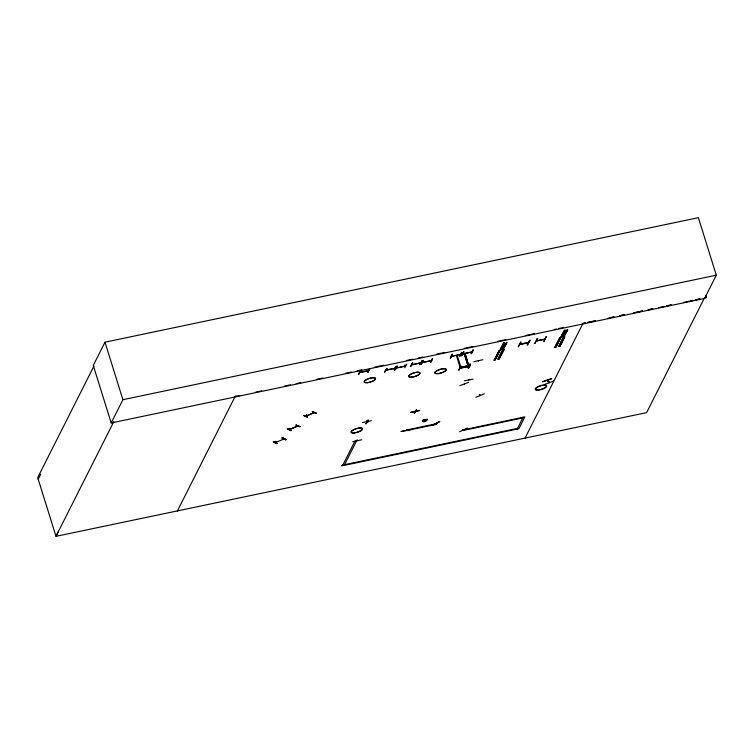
<?xml version="1.0" encoding="UTF-8"?>
<svg xmlns="http://www.w3.org/2000/svg" width="754" height="754" viewBox="0 0 754 754"><rect width="100%" height="100%" fill="white"/><g stroke="black" fill="none" stroke-linecap="round" stroke-linejoin="round"><path stroke-width="1.13" d="M277.274 443.427L273.551 441.571L276.925 443.597M291.251 430.468L287.528 428.602L290.903 430.628M307.246 417.245L303.523 415.435L307.623 417.009M352.778 441.637L361.722 439.78M401.147 431.486L410.082 429.582M410.091 429.629L401.147 431.524M473.126 379.177L464.285 380.836M358.395 374.342L360.874 370.676L358.395 374.361M358.791 374.201L360.77 370.61M366.331 423.635L365.85 423.673M366.227 423.578L368.075 420.006M450.59 357.933L452.372 354.003L450.694 358.037C449.572 357.415 454.964 350.158 450.213 358.075M458.771 370.035L460.977 365.907L458.781 370.054L459.073 369.526M461.542 355.737L463.748 351.609M461.948 355.586L463.757 352.052M384.644 372.033L386.934 368.376L384.672 371.967M395.52 369.62L397.301 366.114M410.374 366.614L412.674 362.976L410.412 366.567M421.25 364.267L423.041 360.714M357.66 440.393L357.094 440.779L357.151 439.789M468.545 379.884L469.045 379.78M478.196 360.912L478.432 361.157M275.446 442.541L276.369 442.136M276.181 441.542L276.492 442.221L275.568 442.598M283.513 438.112C284.418 438.913 282.486 440.063 282.665 438.753M283.909 439.017L283.061 439.403M297.717 425.982L289.508 429.535L289.216 428.677M290.29 428.64L290.337 429.328L289.998 428.376M297.877 426.067L289.555 429.478M313.909 412.636L305.794 416.142L306.256 414.992L306.84 415.85L306.529 415.171M314.154 412.692L306.039 416.189M464.473 384.078L464.492 384.427M38.218 479.29L40.65 474.323M58.416 531.353L55.984 536.33L646.612 412.636L704.377 298.056L706.517 297.613L705.819 295.37M104.995 342.184L93.27 365.436L111.187 422.956L704.575 298.443L716.3 275.191L698.383 217.67L104.995 342.184L122.902 399.705L111.187 422.956M93.939 366.067L37.7 477.612L55.984 536.33L113.807 421.656M177.331 511.108L235.286 396.161M342.834 465.067L354.785 441.382L356.519 441.015L344.578 464.7M394.201 369.969L395.991 366.416M394.587 369.931L396.359 366.35L394.097 370.054L396.378 366.378M419.94 364.568L421.684 361.006M422.117 360.978L419.837 364.653L422.127 360.996L420.336 364.55M423.022 361.439L423.088 362.438L422.758 361.618M430.807 362.344L432.57 358.744L430.751 362.288M422.532 421.429L423.296 419.912L422.56 421.505M426.5 420.732C429.139 416.67 425.152 423.682 422.655 421.458M494.059 360.242L499.591 350.469L494.718 360.11L494.03 360.224L498.997 350.601M494.633 360.129L499.487 350.506M500.015 350.195L495.161 359.818M503.691 343.013L500.336 349.602L504.266 342.891M500.684 349.526L503.983 343.079M495.246 359.799L500.1 350.176M500.882 349.479L504.153 343.061M501.335 349.375L504.567 342.957L500.939 349.46M502.909 348.923L506.386 342.58L502.852 348.932M502.739 349.63L497.885 359.253M503.493 348.8L506.971 342.457L503.436 348.81M497.97 359.234L502.824 349.611M498.846 359.045L504.058 349.536L498.752 359.064M499.101 359.196L503.955 349.583M520.646 342.099L518.234 346.878L521.118 342.043M523.455 343.579L523.926 343.466M524.916 343.258L524.548 343.174M529.6 340.224L527.187 345.002L530.071 340.158L527.63 344.87M540.58 339.969L540.213 339.884M541.108 339.875L541.579 339.762M559.807 337.849L554.869 347.481L559.949 337.613M554.869 347.481L560.034 337.594M560.816 337.434L555.962 347.057M565.076 330.129L561.108 336.84L564.492 330.252M561.108 336.84L564.397 330.412M556.056 347.038L560.901 337.415M564.982 330.29L561.664 336.708M562.069 336.642L565.368 330.195L561.541 336.755M563.719 336.161L567.187 329.818L563.653 336.171M563.54 336.868L558.695 346.491M517.159 429.073L523.125 417.235M564.294 336.039L567.771 329.696L564.237 336.058M558.78 346.472L563.634 336.849M559.298 346.538L564.416 336.689M559.383 346.567L564.275 336.915M559.958 346.454L564.859 336.774L559.421 346.538M525.048 438.14L582.946 323.457L585.236 322.976L582.946 323.457M362.401 422.551L371.345 420.694M366.708 421.797L366.962 421.995M365.831 423.739L368.178 420.072M367.311 421.901C369.309 421.166 366.538 422.74 367.226 420.873M367.924 420.77L368.103 421.759M414.907 411.967L414.257 412.042M405.812 430.572L405.501 430.591M416.547 409.856L414.266 413.578L416.604 409.912L416.114 410.016M451.58 356.322L460.59 354.342M460.128 356.086L461.948 352.476L459.629 356.19L461.589 352.533M461.552 355.756L463.899 352.08M459.968 367.273C460.157 369.649 460.458 365.294 461.156 368.027L457.376 355.869M460.958 367.066L460.081 367.377M471.486 353.692L473.305 350.082L471.043 353.701M468.111 366.585L467.848 365.747L468.894 365.398L460.977 367.424L468.027 365.728M468.799 365.426L468.903 366.453L465.322 354.22M468.064 367.622C469.469 362.363 472.306 363.748 468.715 367.99L468.064 367.622L468.715 367.99M468.14 367.641L469.931 364.05L470.562 364.427M468.243 367.961L470.091 364.399M468.215 368.093L470.166 364.446M482.89 359.715L473.87 361.703M360.836 372.193L360.723 371.609M369.809 368.734L367.811 372.467L369.894 368.781M549.374 382.589L548.526 381.731L548.78 382.57M275.53 442.504L283.806 439.064M276.445 442.259L276.152 441.401M289.508 429.535L289.159 428.734M306.746 415.888L306.237 414.983M436.886 423.644L436.387 423.494L436.868 423.578M463.079 429.978L462.607 429.893L463.069 429.695M463.446 429.846L524.869 416.868L518.893 428.706L341.675 465.897L342.024 465.209L517.498 428.385M436.048 423.691L436.623 423.776M547.15 380.534L547.658 380.393L547.018 380.365M549.346 382.627L547.461 380.204M386.83 368.32L385.04 371.873M412.57 362.919L410.779 366.472M282.854 439.328L282.722 438.413M386.067 370.091L394.926 368.235L386.01 370.214M404.502 366.218L404.446 365.304M405.341 366.152L396.661 367.99M411.807 364.691L420.666 362.834M420.666 362.957L411.92 364.795M422.287 362.486L431.222 360.591M460.487 354.493L451.674 356.303M463.003 353.805L471.853 351.967L463.116 353.909M460.232 368.112L469.158 366.237M503.597 343.164L500.279 349.583M503.427 349.705L498.498 359.3M468.272 366.444L464.521 354.389M368.631 370.77L359.846 372.533M423.324 419.987L427.443 419.12M432.381 425.492L439.742 421.533M467.395 428.046L459.544 431.788M366.83 422.089L366.774 420.855M316.51 413.315L312.326 411.703L316.482 413.267M287.623 428.706L287.161 428.903L290.884 430.713M300.149 426.717L295.954 425.115L300.12 426.679M273.645 441.665L273.184 441.863L276.906 443.672M282.439 437.876L281.977 438.074L285.709 439.884C287.905 439.384 276.284 435.576 286.143 439.639M275.314 441.608L275.917 441.363L276.501 442.202M459.817 385.69L468.602 382.344M479.582 394.465L479.827 395.633L479.28 394.578M484.332 393.852L475.774 397.32M289.875 428.395L290.478 429.233M423.107 362.457L422.853 361.439M542.72 381.703L551.674 378.64L542.767 381.797M548.855 382.514L549.016 381.562M544.84 384.351L553.643 381.024M283.589 439.017L283.306 438.168M430.977 360.789L422.4 362.589M360.11 372.353L368.753 370.591M460.948 368.103L460.788 367.085M479.883 395.294L479.704 394.446M122.902 399.705L716.3 275.191M608.148 318.179L613.879 316.982M633.351 312.91L642.521 310.997M648.242 309.8L652.832 308.838L648.27 309.743M658.553 307.641L664.283 306.444M666.574 305.964L671.154 305.002M683.755 302.373L692.926 300.45L690.673 300.846M695.216 299.969L699.797 299.018M235.154 396.434L239.753 395.464M255.879 392.08L261.638 390.874M284.673 386.039L290.431 384.832M296.19 383.626L300.789 382.655M316.916 379.271L322.674 378.065M345.709 373.23L351.468 372.024M357.226 370.817L361.835 369.846M374.502 367.189L383.711 365.256M406.745 360.421L412.504 359.215M418.263 358.009L422.871 357.038M436.689 354.144L444.747 352.448M464.332 348.339L473.54 346.406M497.725 341.336L505.783 339.639M525.368 335.539L534.577 333.598M554.152 329.498L556.461 329.008M558.761 328.527L563.37 327.556M611.598 317.443L613.888 316.963M636.81 312.147L642.54 310.95M666.611 305.898L671.192 304.936M695.263 299.885L699.844 298.923M406.359 364.295L406.858 364.191L404.681 367.763M396.642 367.867L405.501 366.01L405.237 365.172M537.282 338.65L537.781 338.546M546.235 336.774L546.735 336.67M519.977 344.314L528.431 342.533M536.631 340.817L545.095 339.036M519.874 344.512L528.328 342.731M536.537 341.015L544.991 339.234M522.776 417.923L463.088 430.449L463.437 429.752L462.937 429.723M452.042 354.578L452.541 354.474M461.476 352.618L461.976 352.514M473.333 350.129L472.758 349.781M410.77 412.4L419.827 410.449L410.883 412.306M414.314 411.92L415.2 411.722M405.426 366.001L405.068 365.172M368.159 421.599L367.848 420.751M312.42 411.59L316.096 413.399M296.011 425.002L299.706 426.773M282.034 437.97L285.728 439.742M432.155 358.8L430.336 362.316M439.733 421.59L432.099 425.407M460.166 368.235L469.016 366.397L465.256 354.342M548.921 382.749L547.084 380.299M548.903 381.562L549.232 382.41M464.455 354.512L468.281 366.585M456.566 356.039L460.336 368.235M367.019 420.949L367.283 421.788M395.115 369.78L397.415 366.171L395.143 369.762M420.855 364.38L423.154 360.77L420.883 364.361M406.529 429.987L406.18 430.675L436.019 424.417L436.368 423.729L406.529 429.987M537.31 338.603L534.897 343.39L537.31 338.603M546.264 336.727L543.851 341.505L546.264 336.727M423.588 420.336C424.691 422.777 429.271 417.584 423.588 420.336M595.547 320.818L587.526 322.495L595.556 320.808M624.189 314.823L619.609 315.785L624.208 314.795M354.286 432.9A5.909 1.857 -17.3 0 0 362.467 428.762A5.947 1.866 -17.3 0 0 353.635 429.723A5.947 1.866 -17.3 0 0 354.276 432.909A5.947 1.866 -17.3 0 0 362.495 428.753A5.909 1.857 -17.3 0 0 353.654 429.723A5.909 1.857 -17.3 0 0 354.286 432.9M367.396 382.646A5.909 1.857 -17.3 0 0 375.567 378.508A5.947 1.866 -17.3 0 0 366.746 379.469A5.947 1.866 -17.3 0 0 367.377 382.655A5.947 1.866 -17.3 0 0 375.605 378.499A5.909 1.857 -17.3 0 0 366.764 379.469A5.909 1.857 -17.3 0 0 367.396 382.646M411.816 377.151A5.909 1.857 -17.3 0 0 419.987 373.013A5.947 1.866 -17.3 0 0 411.166 373.975A5.947 1.866 -17.3 0 0 411.797 377.16A5.947 1.866 -17.3 0 0 420.025 373.004A5.909 1.857 -17.3 0 0 411.184 373.975A5.909 1.857 -17.3 0 0 411.816 377.151M438.055 373.626A5.909 1.857 -17.3 0 0 446.227 369.498A5.947 1.866 -17.3 0 0 437.405 370.45A5.947 1.866 -17.3 0 0 438.036 373.645A5.947 1.866 -17.3 0 0 446.264 369.488A5.909 1.857 -17.3 0 0 437.424 370.459A5.909 1.857 -17.3 0 0 438.055 373.626M538.441 390.016A5.909 1.857 -17.3 0 0 546.612 385.878A5.947 1.866 -17.3 0 0 537.791 386.84A5.947 1.866 -17.3 0 0 538.422 390.025A5.947 1.866 -17.3 0 0 546.65 385.869A5.909 1.857 -17.3 0 0 537.809 386.849A5.909 1.857 -17.3 0 0 538.441 390.016"/></g></svg>
